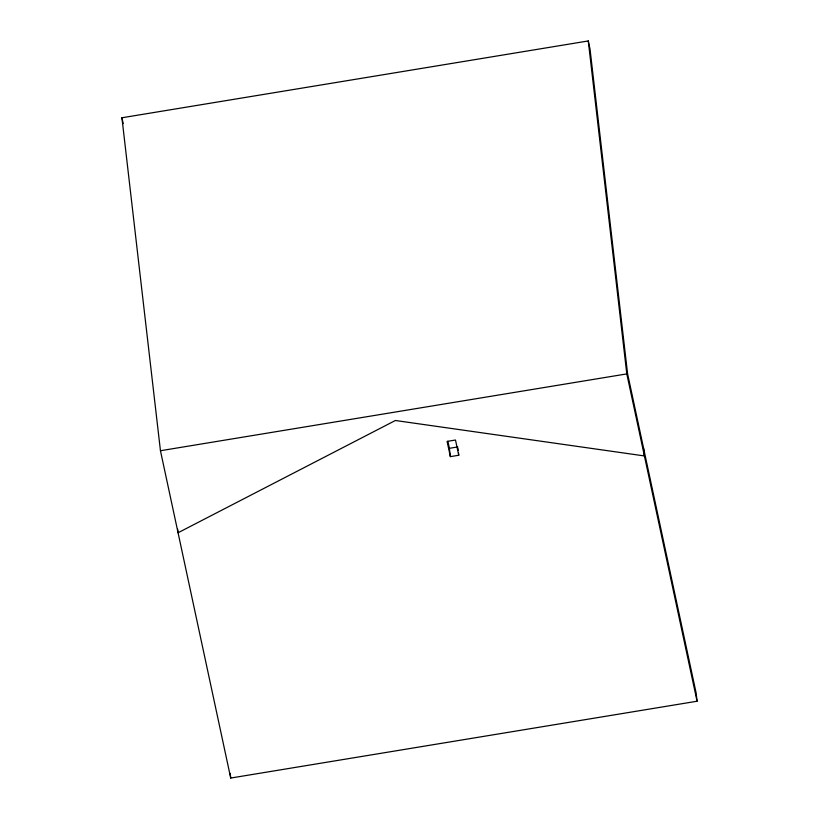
<?xml version="1.0" encoding="UTF-8"?>
<svg xmlns="http://www.w3.org/2000/svg" width="819" height="819" viewBox="0 0 819 819"><rect width="100%" height="100%" fill="white"/><g stroke="black" fill="none" stroke-linecap="round" stroke-linejoin="round"><path stroke-width="1.23" d="M121.929 117.772L588.277 40.95L590.028 49.13L627.589 373.761L696.109 692.894L697.071 701.228L230.723 778.05L160.452 450.726L121.929 117.772L123.188 123.618M160.452 450.726L626.801 373.904L697.071 701.228M447.891 441.287L449.396 448.31L457.79 446.928M458.753 455.251L455.487 440.028L447.092 441.41L450.368 456.633L458.753 455.251L458.486 452.876M643.447 447.604L644.41 455.937L395.382 420.495L178.061 532.759L177.651 529.197M588.277 40.95L626.801 373.904M457.934 448.116L458.21 450.501M449.396 448.31L450.368 456.633M230.18 773.29L230.723 778.05"/></g></svg>
